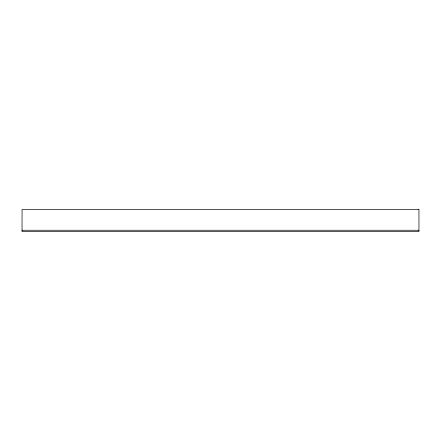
<?xml version="1.0" encoding="UTF-8"?>
<svg xmlns="http://www.w3.org/2000/svg" width="441" height="441" viewBox="0 0 441 441"><rect width="100%" height="100%" fill="white"/><g stroke="black" fill="none" stroke-linecap="round" stroke-linejoin="round"><path stroke-width="0.66" d="M22.05 230.252L418.95 230.252M418.95 209.475L22.05 209.475L22.05 231.525L418.95 231.525L418.95 209.475"/></g></svg>
